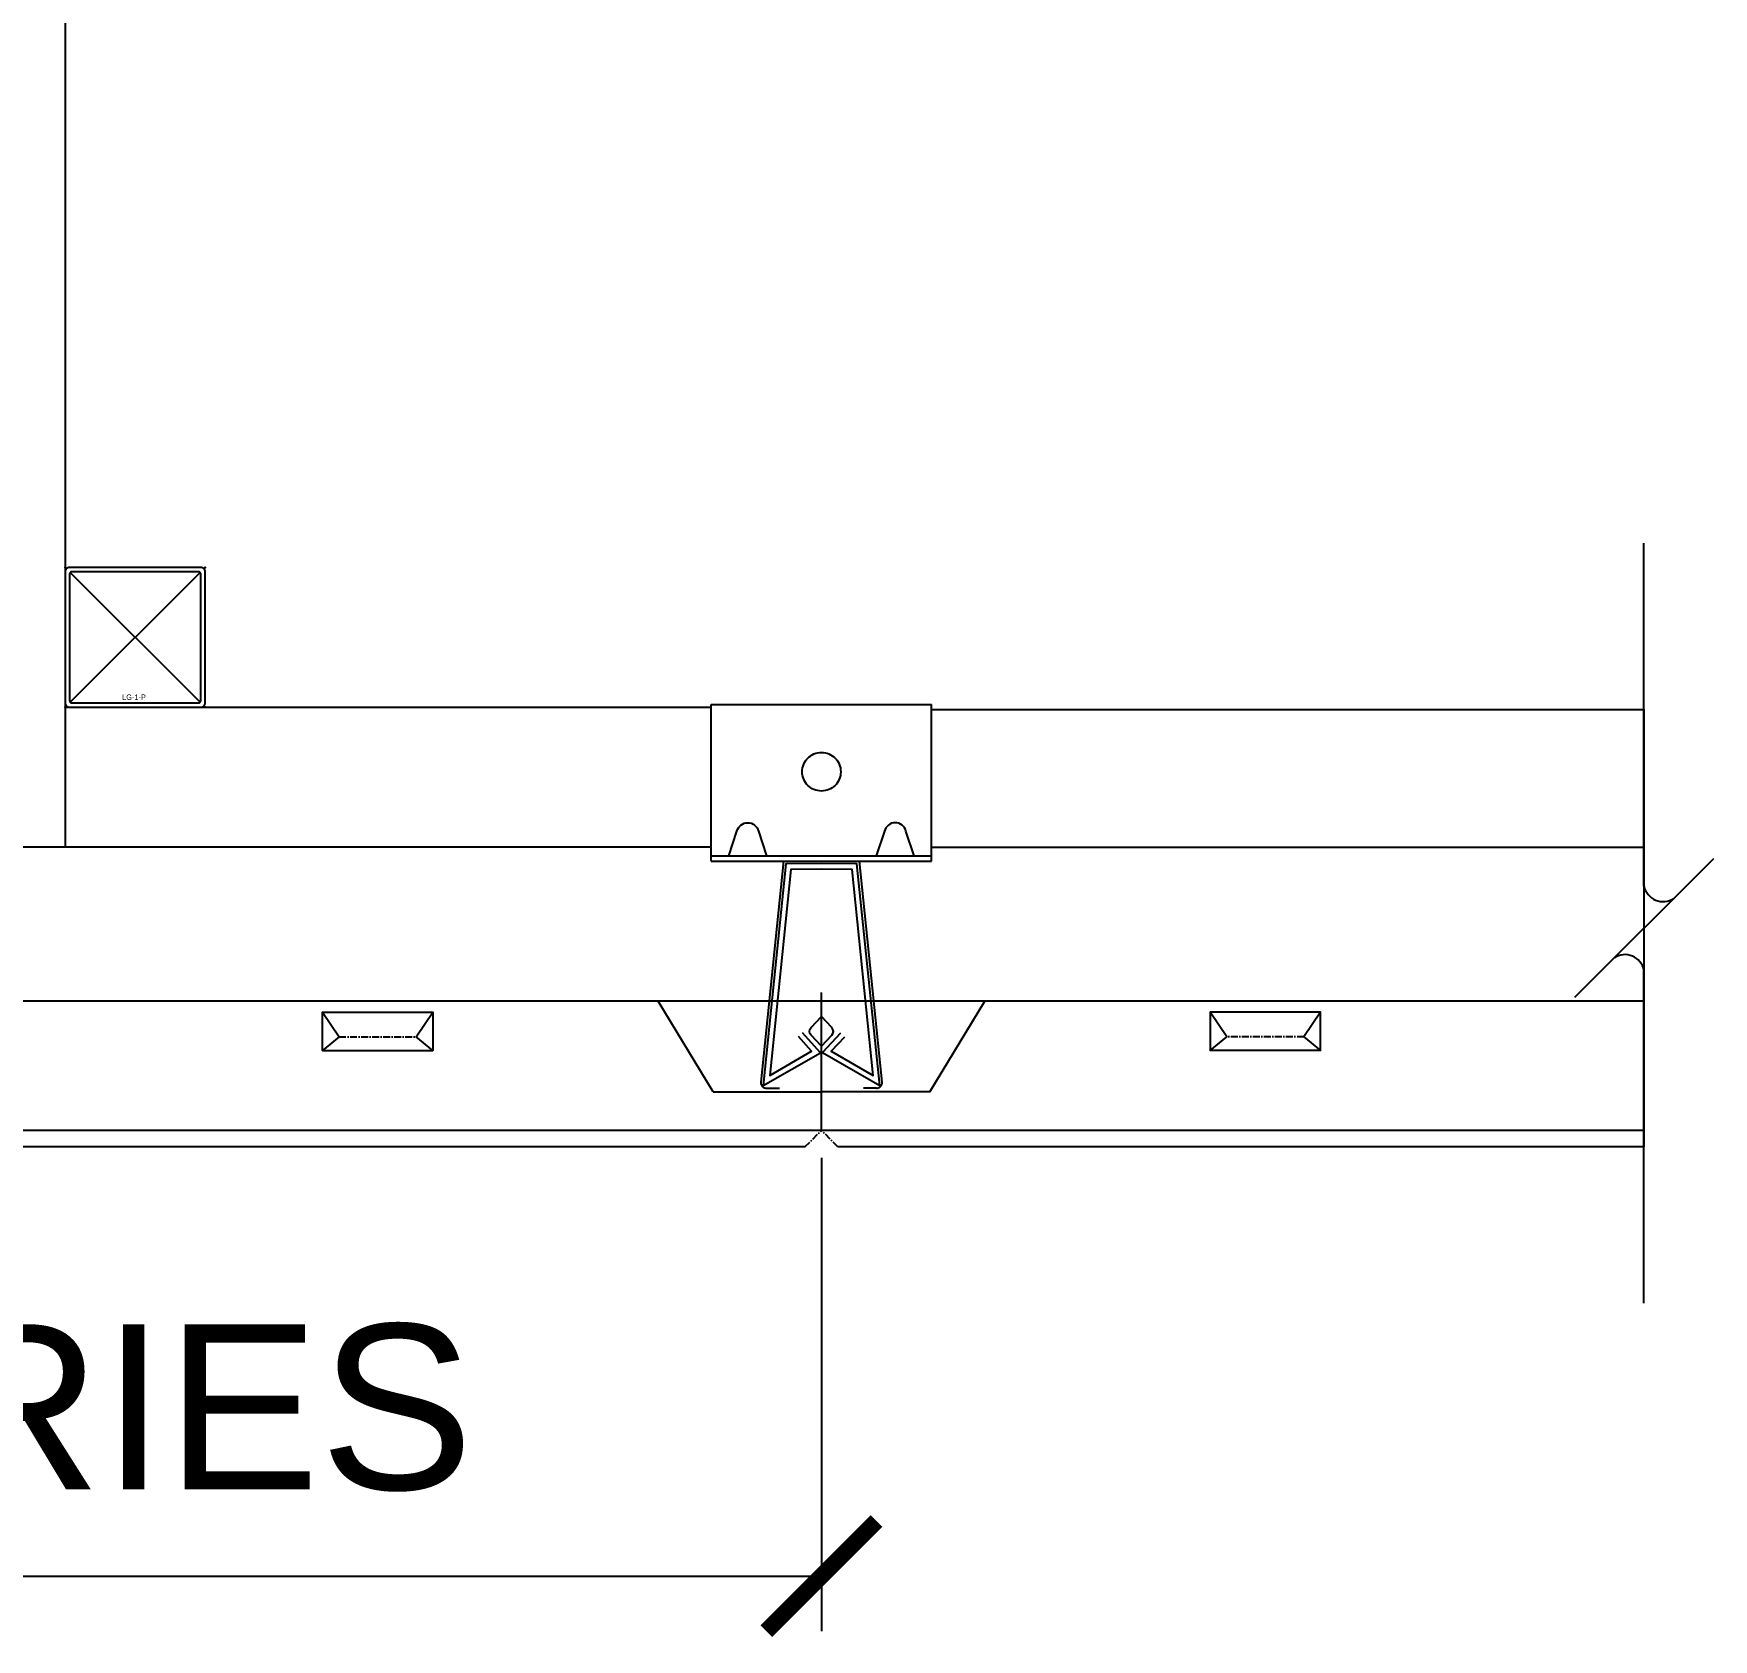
# Model space of a CAD drawing. Header units: millimetres. Extents: x 28487 to 58856, y 2691 to 22893.
# Drawn here: x 33775.3 to 34080.3, y 2922.8 to 3214.3 of the extents above; entities that cross this region are included whole.
import ezdxf

# ---------------------------------------------------------------- set-up
doc = ezdxf.new("R2010")
doc.units = ezdxf.units.MM
doc.linetypes.add('CENTER', pattern=[2, 1.25, -0.25, 0.25, -0.25])
for name, color, linetype in [('0-LOCK', 251, 'Continuous'), ('000 - EX D I M', 251, 'Continuous'), ('000 - H A T C H', 9, 'Continuous'), ('000 - L I N E 0.1', 1, 'Continuous'), ('CEILING', 1, 'Continuous'), ('GRID', 5, 'CENTER')]:
    doc.layers.add(name, color=color, linetype=linetype)
doc.layers.add('000 - H I D D E N', color=7, linetype='Continuous', plot=False)
doc.styles.add('Arial', font='arial.ttf')
doc.styles.add('Cetury Gothic', font='GOTHIC.TTF')
doc.dimstyles.new('DIM 50 E-E', dxfattribs={"dimscale": 50, "dimtxt": 3, "dimasz": 2, "dimexe": 2, "dimexo": 2.5, "dimgap": 1.5, "dimtad": 1, "dimdec": 0, "dimzin": 0, "dimdsep": 46, "dimtxsty": 'Arial', "dimblk": 'ARCHTICK', "dimcen": 2, "dimclrd": 1, "dimclre": 1, "dimclrt": 3, "dimaunit": 1, "dimadec": 6, "dimazin": 0, "dimtfac": 1, "dimtdec": 0, "dimtix": 1, "dimtofl": 0, "dimtmove": 2, "dimatfit": 3, "dimfxl": 1, "dimtolj": 1, "dimtzin": 0, "dimlwd": -1, "dimlwe": -1, "dimarcsym": 0})

# ---------------------------------------------------------------- blocks, each defined once
blk = doc.blocks.new('A$C427D6B94')
at = {"color": 1}
blk.add_line((0.0131, 0.04118), (0.0269, 0.04118), dxfattribs=at)
at = {"color": 9}
for points in [[(0.00318, 0.04218), (0.00466, 0.04663, -0.800484), (0.00856, 0.04663), (0.01005, 0.04218)], [(0.03682, 0.04218), (0.03534, 0.04663, 0.800484), (0.03144, 0.04663), (0.02995, 0.04218)]]:
    blk.add_lwpolyline(points, format="xyb", dxfattribs=at)
at = {"layer": 'GRID', "color": 1, "linetype": 'Continuous'}
for p, q in [((0, 0.04118), (0, 0.06962)), ((0, 0.06962), (0.04, 0.06962)), ((0.04, 0.04118), (0.04, 0.06962)), ((0, 0.04218), (0.04, 0.04218)), ((0, 0.04118), (0.04, 0.04118))]:
    blk.add_line(p, q, dxfattribs=at)
at = {"layer": 'GRID', "color": 251, "linetype": 'Continuous'}
for p, q in [((0.0131, 0.04118), (0.00899, 0.0011)), ((0.03101, 0.0011), (0.0269, 0.04118))]:
    blk.add_line(p, q, dxfattribs=at)
at = {"layer": 'GRID', "color": 251}
for p, q in [((0.00998, 0), (0.01237, 0)), ((0.03002, 0), (0.02763, 0))]:
    blk.add_line(p, q, dxfattribs=at)
at = {"layer": 'GRID', "color": 1, "linetype": 'Continuous'}
for points in [[(0.02348, 0.00995), (0.02018, 0.00645), (0.03058, 0.00046), (0.02645, 0.04069), (0.02, 0.04075), (0.01355, 0.04069), (0.00942, 0.00046), (0.0198, 0.00643), (0.01654, 0.01003)], [(0.0242, 0.00926), (0.02178, 0.00668), (0.02938, 0.00231), (0.02555, 0.0397), (0.02, 0.03975), (0.01445, 0.0397), (0.01062, 0.00231), (0.01822, 0.00668), (0.0158, 0.00936)]]:
    blk.add_lwpolyline(points, dxfattribs=at)
at = {"layer": 'GRID', "color": 1}
blk.add_circle((0.02, 0.05744), 0.0035, dxfattribs=at)
at = {"layer": 'GRID', "color": 251}
for centre, start, end in [((0.00998, 0.001), 174.144, 270), ((0.03002, 0.001), 270, 5.856)]:
    blk.add_arc(centre, 0.001, start, end, dxfattribs=at)
blk = doc.blocks.new('A$C122B3C7B')
at = {"layer": '000 - L I N E 0.1', "color": 9}
for p, q in [((0.0247, -0.01754), (0.04827, -0.04111)), ((0.0247, -0.04111), (0.04827, -0.01754))]:
    blk.add_line(p, q, dxfattribs=at)
at = {"layer": '000 - L I N E 0.1', "color": 30}
for points in [[(0.02459, -0.04203), (0.04839, -0.04203, 0.414214), (0.04919, -0.04123), (0.04919, -0.01743, 0.414214), (0.04839, -0.01663), (0.02459, -0.01663, 0.414214), (0.02379, -0.01743), (0.02379, -0.04123, 0.414214)], [(0.02499, -0.04123), (0.04799, -0.04123, 0.414214), (0.04839, -0.04083), (0.04839, -0.01783, 0.414214), (0.04799, -0.01743), (0.02499, -0.01743, 0.414214), (0.02459, -0.01783), (0.02459, -0.04083, 0.414214)]]:
    blk.add_lwpolyline(points, format="xyb", close=True, dxfattribs=at)
at = {"layer": '000 - L I N E 0.1', "color": 2}
for p in [(0.02379, -0.01663), (0.04919, -0.01663), (0.02379, -0.04203), (0.04919, -0.04203)]:
    blk.add_point(p, dxfattribs=at)
at = {"layer": '000 - H I D D E N', "color": 2, "insert": (0.03628, -0.03971), "char_height": 0.001, "width": 0.0596844, "attachment_point": 2, "style": 'Cetury Gothic'}
blk.add_mtext('{\\C150;LG-1-P}', dxfattribs=at)
blk = doc.blocks.new('A$C61A14B6B')
at = {"layer": '000 - H A T C H', "color": 8}
blk.add_line((2.521, -5.462), (-2.521, -10.504), dxfattribs=at)
for centre, radius, start, end in [((0.693, -6.308), 0.709, 191.92056, 303.32004), ((-0.69, -9.648), 0.704, 11.72715, 123.27285)]:
    blk.add_arc(centre, radius, start, end, dxfattribs=at)
blk = doc.blocks.new('_ArchTick')
at = {"color": 0, "linetype": 'ByBlock', "const_width": 0.15}
blk.add_lwpolyline([(-0.5, -0.5), (0.5, 0.5)], dxfattribs=at)
blk = doc.blocks.new('*D113')
at = {"layer": '000 - EX D I M', "color": 1, "transparency": 16777216}
for p, q in [((5244.05, -4039.32), (5244.05, -4125.24)), ((4964.05, -4044.32), (4964.05, -4125.24)), ((4964.05, -4115.24), (5244.05, -4115.24))]:
    blk.add_line(p, q, dxfattribs=at)
at = {"layer": 'Defpoints', "color": 0, "transparency": 16777216}
for p in [(5244.05, -4034.32), (4964.05, -4039.32), (5244.05, -4115.24)]:
    blk.add_point(p, dxfattribs=at)
at = {"layer": '000 - EX D I M', "color": 1, "transparency": 16777216, "xscale": 20, "yscale": 20, "zscale": 20, "rotation": 180}
blk.add_blockref('_ArchTick', (4964.05, -4115.24), dxfattribs=at)
at = {"layer": '000 - EX D I M', "color": 1, "transparency": 16777216, "xscale": 20, "yscale": 20, "zscale": 20}
blk.add_blockref('_ArchTick', (5244.05, -4115.24), dxfattribs=at)
at = {"layer": '000 - EX D I M', "color": 3, "transparency": 16777216, "insert": (5104.05, -4084.73), "char_height": 30, "attachment_point": 5, "style": 'Arial'}
blk.add_mtext('\\A1;VARIES', dxfattribs=at)
blk = doc.blocks.new('C-2-PP00-AR-2350-01-B_20251110-161513_EX_DIM')
at = {"layer": '000 - EX D I M'}
dim = blk.add_linear_dim(base=(5244.05, -4115.24), p1=(4964.05, -4039.32), p2=(5244.05, -4034.32), text='VARIES', dimstyle='DIM 50 E-E', override={"dimscale": 10, "dimexe": 1, "dimexo": 0.5}, dxfattribs=at)
dim.commit()
dim.dimension.update_dxf_attribs({"geometry": '*D113', "text_midpoint": (5104.05, -4084.73)})

msp = doc.modelspace()

# ---------------------------------------------------------------- linework, layer by layer
at = {"color": 251}
for points in [[(33918.32, 3030.49), (33916.46, 3032.48, -0.393862), (33916.46, 3033.85), (33918.34, 3035.86)], [(33918.37, 3030.49), (33920.23, 3032.48, 0.393862), (33920.23, 3033.85), (33918.34, 3035.86)]]:
    msp.add_lwpolyline(points, format="xyb", dxfattribs=at)
at = {"layer": '0-LOCK'}
for p, q in [((33938.34, 3091.62), (34067.66, 3091.62)), ((34067.66, 3091.62), (34067.66, 3012.18)), ((33938.34, 3066.62), (34067.66, 3066.62))]:
    msp.add_line(p, q, dxfattribs=at)
at = {"layer": '000 - H A T C H', "color": 251}
for p, q in [((34067.66, 3059.55), (34067.66, 3121.82)), ((34067.66, 2983.85), (34067.66, 3044.3))]:
    msp.add_line(p, q, dxfattribs=at)
at = {"layer": 'CEILING', "color": 251}
for p, q in [((33781.04, 3092.02), (33898.34, 3092.02)), ((33841.49, 3092.02), (33898.34, 3092.02)), ((33898.34, 3066.62), (33618.34, 3066.62))]:
    msp.add_line(p, q, dxfattribs=at)
msp.add_lwpolyline([(33755.64, 3066.62), (33755.64, 3324.26), (33781.04, 3324.26), (33781.04, 3066.62)], close=True, dxfattribs=at)
at = {"layer": 'GRID', "color": 1, "linetype": 'Continuous'}
for p, q in [((34067.66, 3038.68), (33746.04, 3038.68)), ((33898.7, 3022.18), (33888.7, 3038.68)), ((33937.99, 3022.18), (33947.99, 3038.68)), ((34048.81, 3038.68), (33947.99, 3038.68)), ((34067.66, 3038.68), (34044.18, 3038.68)), ((33898.7, 3022.18), (33918.34, 3022.18)), ((33937.99, 3022.18), (33918.34, 3022.18))]:
    msp.add_line(p, q, dxfattribs=at)
at = {"layer": 'GRID', "color": 2, "linetype": 'Continuous'}
for p, q in [((33918.34, 3015.18), (33918.34, 3040.2)), ((33918.34, 3015.18), (33918.34, 3040.2)), ((33915.34, 3012.18), (33752.94, 3012.18)), ((34055.61, 3012.18), (33921.34, 3012.18)), ((34067.66, 3012.18), (34051.08, 3012.18))]:
    msp.add_line(p, q, dxfattribs=at)
at = {"layer": 'GRID', "color": 251, "linetype": 'Continuous'}
for p, q in [((33827.77, 3036.68), (33847.77, 3036.68)), ((34008.92, 3036.68), (33988.92, 3036.68)), ((33918.34, 3015.18), (33753.01, 3015.18)), ((34055.58, 3015.18), (33918.34, 3015.18)), ((34067.66, 3015.18), (34051.15, 3015.18))]:
    msp.add_line(p, q, dxfattribs=at)
at = {"layer": 'GRID', "color": 251}
for p, q in [((33830.77, 3032.18), (33844.77, 3032.18)), ((34005.92, 3032.18), (33991.92, 3032.18))]:
    msp.add_line(p, q, dxfattribs=at)
at = {"layer": 'GRID', "color": 2}
for p in [(33915.34, 3012.18), (33921.34, 3012.18)]:
    msp.add_line(p, (33918.34, 3015.18), dxfattribs=at)
at = {"layer": 'GRID', "color": 251, "linetype": 'Continuous'}
for points in [[(33827.77, 3029.68), (33827.77, 3036.68), (33830.77, 3032.18), (33827.77, 3029.68), (33847.77, 3029.68), (33844.77, 3032.18), (33847.77, 3036.68), (33847.77, 3029.68)], [(34008.92, 3029.68), (34008.92, 3036.68), (34005.92, 3032.18), (34008.92, 3029.68), (33988.92, 3029.68), (33991.92, 3032.18), (33988.92, 3036.68), (33988.92, 3029.68)]]:
    msp.add_lwpolyline(points, dxfattribs=at)

# ---------------------------------------------------------------- block references
at = {"layer": '0-LOCK', "color": 1}
msp.add_blockref('C-2-PP00-AR-2350-01-B_20251110-161513_EX_DIM', (28674.29, 7049.51), dxfattribs=at)
at = {"layer": '000 - H A T C H', "color": 3, "xscale": 5, "yscale": 5, "zscale": 5}
msp.add_blockref('A$C61A14B6B', (34067.66, 3091.82), dxfattribs=at)
at = {"layer": '000 - L I N E 0.1', "color": 2, "xscale": 1000, "yscale": 1000, "zscale": 1000}
for name, p in [('A$C122B3C7B', (33757.26, 3134.05)), ('A$C427D6B94', (33898.34, 3022.87))]:
    msp.add_blockref(name, p, dxfattribs=at)

doc.saveas('drawing.dxf')
